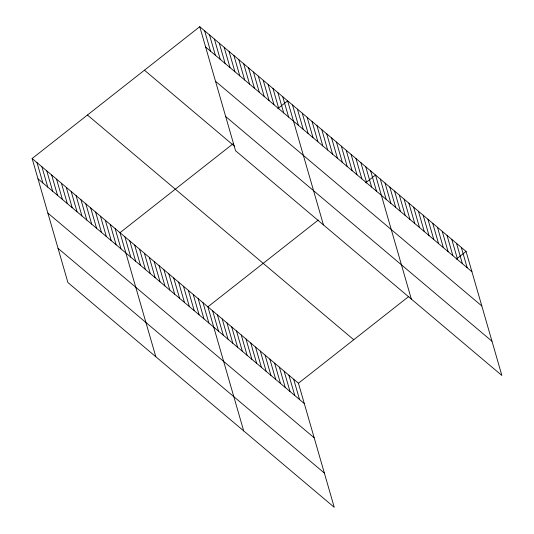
<?xml version="1.0" encoding="UTF-8"?>
<svg xmlns="http://www.w3.org/2000/svg" width="534" height="534" viewBox="0 0 534 534"><rect width="100%" height="100%" fill="white"/><g stroke="black" fill="none" stroke-linecap="round" stroke-linejoin="round"><path stroke-width="0.8" d="M32.127 158.525L298.439 383.245L334.244 507.3L67.931 282.579L32.127 158.525L199.756 26.7L466.069 251.421L501.873 375.475L235.561 150.755L199.756 26.7M233.552 143.392L120.01 232.684L155.815 356.739M277.8 108.589L287.639 100.859L323.444 224.914M318.304 220.015L207.893 306.843L243.698 430.898M365.683 182.748L375.522 175.018L411.327 299.067M298.439 383.245L408.85 296.417M456.23 259.157L466.069 251.421M205.617 47.025L471.929 271.746M215.502 81.255L481.815 305.975M225.682 116.525L491.994 341.246M144.44 70.201L234.76 146.423M87.442 115.024L353.755 339.744M37.994 178.85L304.307 403.57M47.873 213.079L314.186 437.8M58.052 248.35L324.365 473.071M461.303 247.402L467.163 267.721M456.537 243.377L462.397 263.703M451.771 239.359L457.638 259.678M447.005 235.334L452.872 255.659M442.239 231.315L448.106 251.634M437.473 227.29L443.34 247.616M432.707 223.272L438.574 243.597M427.941 219.254L433.808 239.572M423.175 215.229L429.042 235.554M418.409 211.21L424.276 231.529M413.643 207.185L419.51 227.511M408.877 203.167L414.744 223.486M404.111 199.142L409.978 219.467M399.345 195.124L405.213 215.442M394.579 191.099L400.447 211.424M389.813 187.08L395.681 207.406M385.054 183.062L390.915 203.381M380.288 179.037L386.149 199.362M370.636 170.893L376.503 191.219M365.757 166.775L371.624 187.1M360.871 162.656L366.738 182.982M355.991 158.538L361.858 178.857M351.105 154.419L356.972 174.738M346.226 150.294L352.093 170.62M341.346 146.176L347.207 166.501M336.46 142.057L342.327 162.376M331.581 137.939L337.441 158.258M326.695 133.82L332.562 154.139M321.815 129.695L327.682 150.021M316.929 125.577L322.796 145.902M312.05 121.458L317.917 141.777M307.163 117.34L313.031 137.659M302.284 113.215L308.151 133.54M297.405 109.096L303.265 129.422M292.519 104.978L298.386 125.303M282.753 96.741L288.62 117.059M277.874 92.616L283.741 112.941M272.987 88.497L278.855 108.823M268.108 84.379L273.975 104.697M263.222 80.26L269.089 100.579M258.343 76.142L264.21 96.46M253.463 72.017L259.324 92.342M248.577 67.898L254.444 88.223M243.698 63.78L249.558 84.098M238.811 59.661L244.679 79.98M233.932 55.536L239.799 75.861M229.046 51.418L234.913 71.743M224.167 47.299L230.034 67.624M219.28 43.181L225.148 63.499M214.401 39.062L220.268 59.381M209.522 34.937L215.382 55.262M204.635 30.818L210.503 51.144M293.673 379.227L299.541 399.545M288.907 375.202L294.775 395.527M284.141 371.183L290.009 391.502M279.375 367.158L285.243 387.484M274.609 363.14L280.477 383.459M269.844 359.122L275.711 379.44M265.078 355.097L270.945 375.422M260.318 351.078L266.179 371.397M255.552 347.053L261.413 367.379M250.786 343.035L256.647 363.354M246.02 339.01L251.881 359.335M241.255 334.992L247.115 355.31M236.489 330.967L242.356 351.292M231.723 326.948L237.59 347.267M226.957 322.923L232.824 343.249M222.191 318.905L228.058 339.23M217.425 314.886L223.292 335.205M212.659 310.861L218.526 331.187M203.013 302.718L208.874 323.043M198.127 298.599L203.995 318.925M193.248 294.481L199.115 314.806M188.362 290.363L194.229 310.681M183.482 286.244L189.35 306.563M178.596 282.119L184.464 302.444M173.717 278L179.584 298.326M168.837 273.882L174.698 294.207M163.951 269.763L169.819 290.082M159.072 265.645L164.933 285.964M154.186 261.52L160.053 281.845M149.306 257.401L155.174 277.727M144.42 253.283L150.288 273.602M139.541 249.164L145.408 269.483M134.655 245.046L140.522 265.365M129.775 240.921L135.643 261.246M124.896 236.802L130.757 257.128M115.13 228.565L120.991 248.884M110.244 224.44L116.112 244.766M105.365 220.322L111.232 240.647M100.479 216.203L106.346 236.529M95.599 212.085L101.467 232.403M90.713 207.966L96.581 228.285M85.834 203.841L91.701 224.167M80.954 199.723L86.815 220.048M76.068 195.604L81.936 215.923M71.189 191.486L77.05 211.804M66.303 187.367L72.17 207.686M61.423 183.242L67.291 203.567M56.537 179.124L62.405 199.449M51.658 175.005L57.525 195.324M46.778 170.887L52.639 191.205M41.892 166.762L47.76 187.087M37.013 162.643L42.874 182.968"/></g></svg>
